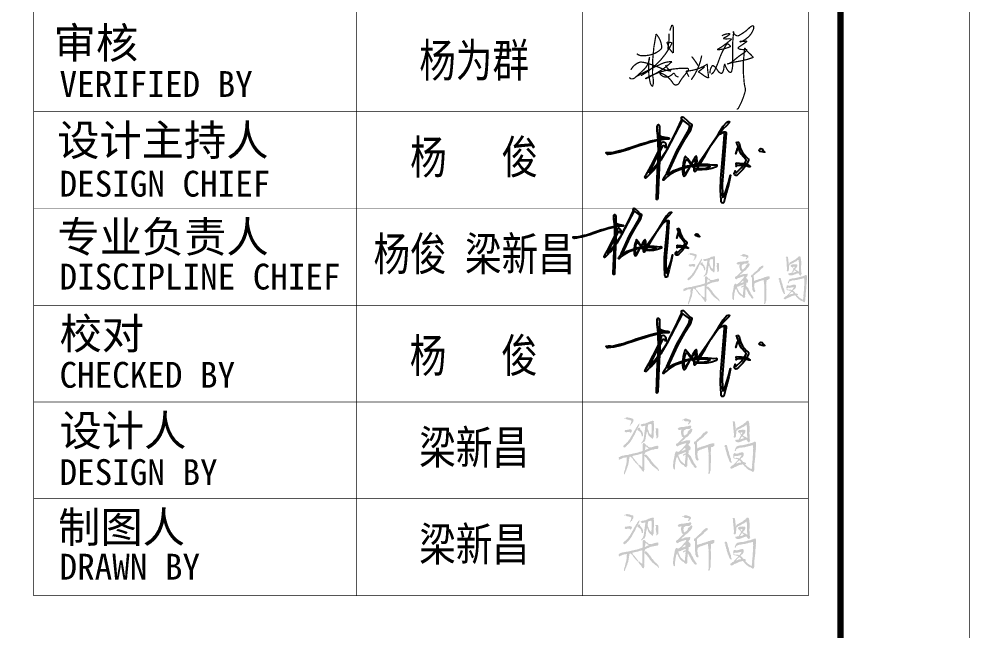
# Model space of a CAD drawing. Extents: x -228436 to 200315, y -41539 to 163917.
# Drawn here: x 66102 to 73468, y 115566 to 120310 of the extents above; entities that cross this region are included whole.
import ezdxf
from ezdxf.enums import TextEntityAlignment as Align

# ---------------------------------------------------------------- set-up
doc = ezdxf.new("R2010")
doc.units = 0
doc.header["$LTSCALE"] = 1000
doc.header["$MEASUREMENT"] = 0
doc.layers.add('00-图签签名_10', color=10, linetype='Continuous')
doc.styles.add('华文细黑', font='STXIHEI_0.TTF', dxfattribs={"width": 0.8, "height": 10})
doc.styles.add('图签信息$0$华文细黑', font='STXIHEI_0.TTF', dxfattribs={"height": 10})
pattern_1 = [(45, (-849.99, -261.96), (-112.253, 112.253), [])]

# ---------------------------------------------------------------- blocks, each defined once
blk = doc.blocks.new('图框-A1')
at = {"const_width": 0.05}
blk.add_lwpolyline([(0, 0), (841, 0), (841, 594), (0, 594)], close=True, dxfattribs=at)
blk = doc.blocks.new('图签信息')
at = {"const_width": 0.5}
blk.add_lwpolyline([(-65, 0), (0, 0), (0, 500.5), (-65, 500.5)], close=True, dxfattribs=at)
at = {"const_width": 0.05}
for points in [[(-62.5, 103.262), (-2.5, 103.262), (-2.5, 163.262), (-62.5, 163.262), (-62.5, 103.262)], [(-37.5, 163.262), (-37.5, 103.262)], [(-20, 163.262), (-20, 103.262)], [(-62.5, 140.762), (-2.5, 140.762)], [(-62.5, 133.262), (-2.5, 133.262)], [(-62.5, 125.762), (-2.5, 125.762)], [(-62.5, 118.262), (-2.5, 118.262)], [(-62.5, 110.762), (-2.5, 110.762)]]:
    blk.add_lwpolyline(points, dxfattribs=at)
at = {"style": '图签信息$0$华文细黑'}
for s, height, p in [('审核', 2.4, (-60.955, 147.294)), ('VERIFIED BY', 2, (-60.5, 143.915)), ('设计主持人', 2.4, (-60.678, 139.762)), ('DESIGN CHIEF', 2, (-60.5, 136.185)), ('专业负责人', 2.4, (-60.667, 132.262)), ('DISCIPLINE CHIEF', 2, (-60.5, 128.984)), ('校对', 2.4, (-60.5, 124.762)), ('CHECKED BY', 2, (-60.5, 121.371)), ('设计人', 2.4, (-60.5, 117.262)), ('DESIGN BY', 2, (-60.5, 113.832)), ('制图人', 2.4, (-60.606, 109.762)), ('DRAWN BY', 2, (-60.5, 106.498))]:
    blk.add_text(s, height=height, dxfattribs=at).set_placement(p, align=Align.TOP_LEFT)
blk = doc.blocks.new('图签-A1')
at = {"color": 2}
blk.add_blockref('图签信息', (0, 0), dxfattribs=at)
blk = doc.blocks.new('X-104 13#平面')
at = {"xscale": 100, "yscale": 100, "zscale": 100}
for name, p in [('图框-A1', (-10634.5, 104514.8)), ('图签-A1', (72465.5, 105514.8))]:
    blk.add_blockref(name, p, dxfattribs=at)
blk = doc.blocks.new('A$C1FFA159E')
at = {"linetype": 'Continuous'}
h = blk.add_hatch(color=256, dxfattribs=at)
h.dxf.hatch_style = 1
h.paths.add_polyline_path([(-1.939, 0.987), (-1.903, 0.987), (-1.795, 0.891), (-1.795, 0.867), (-1.759, 0.831), (-1.783, 0.783), (-2.023, 0.759), (-2.167, 0.675), (-2.251, 0.663), (-2.203, 0.699), (-2.155, 0.819), (-2.131, 0.819), (-2.095, 0.855), (-2.095, 0.879), (-2.047, 0.891)], flags=16)
h.paths.add_polyline_path([(-11.755, 1.659), (-11.731, 1.659)], flags=16)
h.paths.add_polyline_path([(-11.503, 1.731), (-11.491, 1.743), (-11.467, 1.731), (-11.467, 1.707)], flags=16)
h.paths.add_polyline_path([(-7.159, 1.803), (-7.123, 1.779), (-7.123, 1.671), (-7.159, 1.647), (-7.207, 1.647), (-7.231, 1.623), (-7.255, 1.635), (-7.291, 1.599), (-7.327, 1.599), (-7.387, 1.539), (-7.387, 1.479), (-7.363, 1.455), (-7.303, 1.455), (-7.183, 1.539), (-7.159, 1.539), (-7.123, 1.503), (-7.147, 1.335), (-7.135, 1.251), (-7.183, 0.939), (-7.183, 0.651), (-7.243, 0.651), (-7.423, 0.783), (-7.495, 0.867), (-7.579, 0.927), (-7.711, 1.167), (-7.735, 1.263), (-7.771, 1.299), (-7.843, 1.527), (-7.807, 1.551), (-7.711, 1.563), (-7.651, 1.599), (-7.579, 1.599), (-7.543, 1.635), (-7.327, 1.707), (-7.303, 1.743), (-7.279, 1.731)], flags=16)
h.paths.add_polyline_path([(-7.171, 2.199), (-7.159, 2.211), (-7.135, 2.055), (-7.183, 2.019), (-7.219, 2.019), (-7.255, 1.983), (-7.447, 1.923), (-7.459, 1.899), (-7.507, 1.899), (-7.555, 1.863), (-7.267, 2.151)], flags=16)
h.paths.add_polyline_path([(-11.023, 2.343), (-11.011, 2.355), (-10.963, 2.319), (-10.927, 2.343), (-10.879, 2.259), (-10.795, 2.223), (-10.699, 2.139), (-11.011, 2.007), (-11.083, 1.959), (-11.059, 2.115), (-11.035, 2.139)], flags=16)
h.paths.add_polyline_path([(-3.163, 2.463), (-3.175, 2.475), (-3.307, 2.475), (-3.355, 2.427), (-3.367, 2.319), (-3.343, 2.295), (-3.295, 2.295), (-3.259, 2.007), (-3.223, 1.935), (-3.211, 1.839), (-3.163, 1.767), (-3.151, 1.635), (-3.103, 1.467), (-3.067, 1.419), (-3.043, 1.275), (-2.959, 1.131), (-2.935, 1.023), (-2.887, 0.915), (-2.863, 0.903), (-2.851, 0.831), (-2.719, 0.747), (-2.659, 0.807), (-2.719, 0.939), (-2.719, 1.023), (-2.743, 1.047), (-2.743, 1.179), (-2.803, 1.263), (-2.791, 1.299), (-2.887, 1.527), (-2.935, 1.719), (-2.935, 1.791), (-2.959, 1.815), (-2.983, 1.935), (-3.031, 2.019), (-3.043, 2.115), (-3.067, 2.139), (-3.055, 2.187), (-3.091, 2.259), (-3.115, 2.427)])
h.paths.add_polyline_path([(-11.167, 2.655), (-11.179, 2.667), (-11.215, 2.667), (-11.275, 2.583), (-11.299, 2.403), (-11.287, 1.923), (-11.431, 1.851), (-11.527, 1.839), (-11.731, 1.755), (-12.403, 1.611), (-12.499, 1.575), (-12.619, 1.563), (-12.679, 1.527), (-12.787, 1.527), (-13.063, 1.479), (-13.099, 1.455), (-13.243, 1.443), (-13.447, 1.383), (-13.495, 1.335), (-13.567, 1.311), (-13.603, 1.275), (-13.603, 1.239), (-13.579, 1.215), (-13.579, 1.167), (-13.603, 1.143), (-13.591, 1.083), (-13.567, 1.059), (-13.531, 1.059), (-13.447, 1.119), (-13.375, 1.131), (-13.171, 1.239), (-12.943, 1.263), (-12.859, 1.299), (-12.811, 1.287), (-12.847, 1.131), (-12.835, 0.807), (-12.871, 0.723), (-12.859, 0.663), (-12.967, 0.327), (-12.955, 0.279), (-13.003, 0.171), (-13.003, 0.087), (-13.051, -0.009), (-13.099, -0.177), (-13.111, -0.345), (-13.063, -0.369), (-13.003, -0.321), (-13.003, -0.237), (-12.979, -0.225), (-12.979, -0.177), (-12.871, 0.027), (-12.883, 0.039), (-12.847, 0.111), (-12.847, 0.171), (-12.799, 0.195), (-12.751, 0.399), (-12.691, 0.531), (-12.619, 0.951), (-12.631, 1.059), (-12.619, 1.095), (-12.583, 1.119), (-12.559, 1.335), (-12.451, 1.347), (-12.355, 1.251), (-12.307, 1.239), (-12.307, 1.203), (-12.271, 1.179), (-12.175, 1.011), (-12.091, 0.927), (-12.019, 0.807), (-11.923, 0.711), (-11.875, 0.687), (-11.875, 0.663), (-11.779, 0.555), (-11.755, 0.567), (-11.767, 0.591), (-11.743, 0.591), (-11.695, 0.639), (-11.791, 0.723), (-11.791, 0.747), (-12.031, 1.023), (-12.031, 1.047), (-12.247, 1.287), (-12.247, 1.323), (-12.295, 1.407), (-12.007, 1.491), (-11.707, 1.539), (-11.659, 1.575), (-11.599, 1.575), (-11.587, 1.599), (-11.443, 1.623), (-11.359, 1.671), (-11.323, 1.659), (-11.335, 0.363), (-11.383, 0.363), (-11.647, 0.603), (-11.695, 0.591), (-11.695, 0.495), (-11.659, 0.447), (-11.671, 0.435), (-11.611, 0.387), (-11.599, 0.339), (-11.467, 0.183), (-11.431, 0.171), (-11.347, -0.009), (-11.251, -0.093), (-11.191, -0.093), (-11.155, -0.033), (-11.167, 0.039), (-11.107, 0.087), (-11.143, 0.339), (-11.119, 0.855), (-11.131, 1.227), (-11.107, 1.323), (-11.119, 1.395), (-11.107, 1.419), (-11.071, 1.407), (-11.047, 1.335), (-10.891, 1.191), (-10.795, 1.035), (-10.711, 0.963), (-10.651, 0.843), (-10.627, 0.831), (-10.603, 0.759), (-10.471, 0.627), (-10.375, 0.495), (-10.291, 0.423), (-10.267, 0.423), (-10.183, 0.327), (-10.135, 0.315), (-10.099, 0.255), (-10.003, 0.207), (-9.931, 0.135), (-9.895, 0.135), (-9.811, 0.027), (-9.811, 0.003), (-9.739, -0.057), (-9.703, 0.015), (-9.739, 0.039), (-9.751, 0.147), (-9.859, 0.303), (-9.883, 0.303), (-9.883, 0.327), (-9.991, 0.435), (-10.039, 0.459), (-10.255, 0.687), (-10.267, 0.735), (-10.363, 0.819), (-10.531, 1.083), (-10.531, 1.119), (-10.627, 1.179), (-10.627, 1.203), (-10.687, 1.251), (-10.699, 1.299), (-10.939, 1.539), (-11.023, 1.551), (-11.119, 1.503), (-11.107, 1.611), (-11.059, 1.671), (-11.035, 1.767), (-10.843, 1.839), (-10.807, 1.875), (-10.747, 1.875), (-10.675, 1.923), (-10.615, 1.935), (-10.471, 2.007), (-10.207, 2.043), (-10.171, 2.067), (-10.135, 2.055), (-10.111, 2.079), (-10.039, 2.079), (-9.991, 2.103), (-9.895, 2.091), (-9.835, 2.115), (-9.787, 2.163), (-9.787, 2.391), (-9.883, 2.415), (-10.171, 2.343), (-10.447, 2.247), (-10.663, 2.259), (-10.759, 2.319), (-10.807, 2.415), (-10.855, 2.403), (-10.915, 2.427), (-11.119, 2.667)])
h.paths.add_polyline_path([(-0.379, 2.787), (-0.391, 2.799), (-0.511, 2.787), (-0.583, 2.727), (-0.667, 2.715), (-0.715, 2.679), (-0.823, 2.667), (-0.883, 2.631), (-1.159, 2.583), (-1.207, 2.547), (-1.375, 2.523), (-1.495, 2.475), (-1.867, 2.439), (-2.119, 2.379), (-2.227, 2.307), (-2.227, 2.271), (-2.275, 2.223), (-2.347, 2.019), (-2.383, 1.971), (-2.347, 1.911), (-2.299, 1.911), (-2.251, 1.947), (-2.239, 2.031), (-2.191, 2.103), (-2.119, 2.115), (-2.071, 2.151), (-1.939, 2.187), (-1.915, 2.211), (-1.747, 2.211), (-1.663, 2.247), (-1.615, 2.235), (-1.591, 2.259), (-1.447, 2.259), (-1.267, 2.295), (-1.219, 2.343), (-1.147, 2.331), (-1.039, 2.355), (-1.015, 2.391), (-0.907, 2.379), (-0.847, 2.415), (-0.823, 2.403), (-0.763, 2.439), (-0.727, 2.439), (-0.715, 2.463), (-0.607, 2.451), (-0.619, 2.379), (-0.595, 2.259), (-0.619, 2.187), (-0.583, 2.151), (-0.607, 1.839), (-0.583, 1.755), (-0.607, 1.695), (-0.619, 1.467), (-0.643, 1.359), (-0.643, 1.071), (-0.691, 0.615), (-0.679, 0.483), (-0.703, 0.447), (-0.703, 0.303), (-0.727, 0.231), (-0.715, 0.171), (-0.739, 0.147), (-0.775, 0.147), (-1.099, 0.351), (-1.387, 0.639), (-1.315, 0.639), (-1.279, 0.675), (-1.267, 0.723), (-1.387, 0.795), (-1.579, 0.843), (-1.615, 0.927), (-1.747, 1.059), (-1.819, 1.095), (-1.759, 1.203), (-1.591, 1.311), (-1.495, 1.503), (-1.495, 1.659), (-1.519, 1.707), (-1.603, 1.779), (-1.711, 1.779), (-1.771, 1.743), (-1.807, 1.755), (-1.891, 1.719), (-1.927, 1.731), (-1.951, 1.695), (-2.083, 1.671), (-2.107, 1.647), (-2.263, 1.647), (-2.347, 1.695), (-2.419, 1.695), (-2.491, 1.623), (-2.527, 1.419), (-2.527, 1.383), (-2.503, 1.359), (-2.431, 1.359), (-2.335, 1.431), (-2.263, 1.431), (-2.203, 1.407), (-2.167, 1.431), (-2.023, 1.431), (-1.987, 1.467), (-1.927, 1.455), (-1.879, 1.491), (-1.795, 1.491), (-1.759, 1.515), (-1.735, 1.503), (-1.723, 1.455), (-1.927, 1.167), (-1.963, 1.167), (-2.023, 1.215), (-2.155, 1.239), (-2.203, 1.239), (-2.227, 1.215), (-2.395, 1.239), (-2.455, 1.347), (-2.491, 1.323), (-2.515, 1.251), (-2.479, 1.203), (-2.431, 1.203), (-2.407, 1.167), (-2.263, 1.167), (-2.227, 1.119), (-2.119, 1.119), (-2.047, 1.083), (-2.035, 1.059), (-2.167, 0.903), (-2.203, 0.903), (-2.251, 0.819), (-2.527, 0.531), (-2.599, 0.519), (-2.815, 0.315), (-2.803, 0.243), (-2.779, 0.219), (-2.635, 0.171), (-2.551, 0.243), (-2.515, 0.243), (-2.419, 0.327), (-2.263, 0.375), (-1.927, 0.543), (-1.687, 0.591), (-1.663, 0.615), (-1.579, 0.603), (-1.459, 0.471), (-1.447, 0.435), (-1.327, 0.339), (-1.195, 0.195), (-1.171, 0.195), (-1.087, 0.111), (-0.883, 0.003), (-0.859, 0.003), (-0.835, 0.039), (-0.775, -0.045), (-0.727, -0.057), (-0.703, -0.093), (-0.631, -0.129), (-0.547, -0.105), (-0.523, -0.069), (-0.523, 0.003), (-0.475, 0.063), (-0.487, 0.279), (-0.463, 0.495), (-0.463, 0.735), (-0.427, 0.915), (-0.439, 0.951), (-0.415, 1.059), (-0.415, 1.191), (-0.391, 1.263), (-0.391, 1.539), (-0.319, 2.127), (-0.343, 2.175), (-0.319, 2.259), (-0.319, 2.715)])
h.paths.add_polyline_path([(-1.663, 3.315), (-1.639, 3.315), (-1.471, 3.159), (-1.471, 3.135), (-1.555, 3.135), (-1.603, 3.087), (-1.687, 3.075), (-1.711, 3.051), (-1.795, 3.051), (-1.867, 3.015), (-1.867, 3.063), (-1.807, 3.099), (-1.759, 3.171), (-1.759, 3.219)], flags=16)
h.paths.add_polyline_path([(-1.723, 3.711), (-1.627, 3.711), (-1.627, 3.639), (-1.699, 3.531), (-1.735, 3.531), (-1.843, 3.651)], flags=16)
h.paths.add_polyline_path([(-5.035, 3.807), (-5.047, 3.819), (-5.239, 3.759), (-5.311, 3.675), (-5.371, 3.663), (-5.503, 3.531), (-5.503, 3.507), (-5.611, 3.387), (-5.611, 3.363), (-5.743, 3.243), (-5.767, 3.243), (-5.863, 3.135), (-5.947, 3.087), (-6.079, 2.955), (-6.163, 2.835), (-6.247, 2.823), (-6.295, 2.775), (-6.331, 2.691), (-6.331, 2.607), (-6.295, 2.559), (-6.235, 2.547), (-6.211, 2.235), (-6.211, 1.539), (-6.187, 1.443), (-6.175, 1.203), (-6.139, 1.155), (-6.127, 1.059), (-6.007, 0.975), (-5.911, 0.987), (-5.863, 1.107), (-5.923, 1.191), (-5.923, 1.227), (-5.959, 1.287), (-5.947, 1.347), (-5.995, 1.539), (-5.971, 1.791), (-5.971, 1.875), (-5.707, 2.031), (-5.659, 2.031), (-5.395, 2.139), (-5.335, 2.139), (-5.299, 2.175), (-5.131, 2.223), (-5.119, 2.211), (-5.095, 2.235), (-4.975, 2.271), (-4.951, 2.259), (-4.963, 2.175), (-4.903, 1.695), (-4.915, 1.491), (-4.891, 1.299), (-4.891, -0.045), (-4.903, -0.153), (-4.927, -0.201), (-4.927, -0.297), (-4.891, -0.333), (-4.855, -0.333), (-4.759, -0.201), (-4.759, -0.069), (-4.699, 0.051), (-4.699, 0.711), (-4.675, 0.795), (-4.687, 0.915), (-4.663, 0.939), (-4.687, 1.011), (-4.663, 1.239), (-4.687, 1.323), (-4.675, 1.491), (-4.699, 1.587), (-4.687, 1.695), (-4.711, 1.791), (-4.675, 1.839), (-4.687, 2.055), (-4.663, 2.091), (-4.663, 2.271), (-4.507, 2.283), (-4.339, 2.415), (-4.339, 2.607), (-4.363, 2.643), (-4.531, 2.655), (-4.615, 2.619), (-4.687, 2.619), (-4.771, 2.571), (-4.867, 2.571), (-4.987, 2.499), (-5.083, 2.487), (-5.167, 2.439), (-5.275, 2.415), (-5.299, 2.391), (-5.491, 2.355), (-5.563, 2.307), (-5.635, 2.307), (-5.695, 2.259), (-5.815, 2.247), (-5.983, 2.151), (-6.019, 2.295), (-6.007, 2.379), (-6.031, 2.547), (-6.031, 2.763), (-5.947, 2.811), (-5.707, 3.027), (-5.635, 3.051), (-5.587, 3.123), (-5.443, 3.219), (-5.371, 3.291), (-5.311, 3.387), (-5.011, 3.627), (-4.987, 3.771)])
h.paths.add_polyline_path([(-12.499, 3.987), (-12.511, 3.999), (-12.583, 3.999), (-12.619, 3.975), (-12.679, 3.987), (-12.787, 3.951), (-12.979, 3.939), (-13.015, 3.903), (-12.991, 3.843), (-13.015, 3.819), (-13.039, 3.867), (-13.063, 3.843), (-13.003, 3.759), (-12.943, 3.723), (-12.823, 3.711), (-12.775, 3.747), (-12.703, 3.735), (-12.559, 3.759), (-12.499, 3.675), (-12.463, 3.663), (-12.355, 3.759), (-12.331, 3.891), (-12.367, 3.951), (-12.415, 3.987)], flags=17)
h.paths.add_polyline_path([(-9.823, 4.095), (-9.835, 4.107), (-10.003, 4.107), (-10.063, 4.059), (-10.051, 4.023), (-9.979, 3.999), (-10.027, 3.711), (-9.991, 3.603), (-9.979, 3.435), (-9.955, 3.411), (-9.943, 3.291), (-9.967, 3.231), (-9.967, 3.135), (-9.943, 3.111), (-9.871, 3.123), (-9.835, 3.207), (-9.775, 3.255), (-9.787, 3.291), (-9.763, 3.339), (-9.763, 3.663), (-9.787, 3.867), (-9.763, 3.987), (-9.775, 4.035)])
h.paths.add_polyline_path([(-11.551, 4.155), (-11.563, 4.167), (-11.635, 4.131), (-11.719, 4.131), (-11.779, 4.011), (-11.779, 3.951), (-11.719, 3.867), (-11.695, 3.867), (-11.527, 3.747), (-11.479, 3.687), (-11.443, 3.567), (-11.407, 3.519), (-11.371, 3.339), (-11.347, 3.315), (-11.287, 3.315), (-11.263, 3.363), (-11.251, 3.579), (-11.299, 3.663), (-11.299, 3.699), (-11.335, 3.723), (-11.335, 3.771), (-11.371, 3.831), (-11.539, 4.011), (-11.527, 4.131)])
h.paths.add_polyline_path([(-6.619, 4.347), (-6.631, 4.359), (-6.787, 4.347), (-6.823, 4.311), (-6.907, 4.311), (-6.919, 4.287), (-7.087, 4.287), (-7.135, 4.263), (-7.219, 4.263), (-7.255, 4.239), (-7.543, 4.239), (-7.567, 4.215), (-7.723, 4.191), (-7.843, 4.131), (-7.855, 4.095), (-7.891, 4.071), (-7.879, 4.011), (-7.831, 3.963), (-7.687, 3.927), (-7.663, 3.927), (-7.639, 3.963), (-7.519, 3.963), (-7.567, 3.843), (-7.591, 3.639), (-7.555, 3.567), (-7.495, 3.327), (-7.447, 3.267), (-7.363, 3.231), (-7.351, 3.207), (-7.927, 2.643), (-7.963, 2.643), (-8.047, 2.571), (-8.059, 2.439), (-7.903, 2.331), (-7.759, 2.451), (-7.591, 2.499), (-7.483, 2.559), (-7.447, 2.547), (-7.423, 2.571), (-7.231, 2.619), (-7.171, 2.655), (-7.111, 2.643), (-7.051, 2.667), (-7.099, 2.547), (-7.171, 2.463), (-7.171, 2.439), (-7.315, 2.307), (-7.387, 2.199), (-7.603, 1.971), (-7.663, 1.947), (-7.723, 1.875), (-7.879, 1.803), (-7.939, 1.863), (-8.047, 1.875), (-8.131, 1.767), (-8.155, 1.647), (-8.203, 1.563), (-8.203, 1.443), (-8.287, 0.987), (-8.323, 0.915), (-8.347, 0.327), (-8.323, 0.303), (-8.323, 0.231), (-8.239, 0.099), (-8.143, 0.159), (-8.143, 0.567), (-8.131, 0.735), (-8.107, 0.759), (-8.119, 0.819), (-8.095, 0.879), (-8.047, 1.155), (-8.011, 1.251), (-7.963, 1.287), (-7.951, 1.347), (-7.927, 1.347), (-7.915, 1.275), (-7.831, 1.107), (-7.831, 1.071), (-7.675, 0.795), (-7.471, 0.591), (-7.435, 0.591), (-7.279, 0.495), (-7.279, 0.471), (-7.159, 0.351), (-7.111, 0.351), (-7.075, 0.315), (-7.039, 0.315), (-7.015, 0.339), (-7.027, 0.423), (-6.943, 0.495), (-6.979, 0.591), (-6.955, 0.651), (-6.955, 0.975), (-6.931, 1.047), (-6.943, 1.107), (-6.919, 1.215), (-6.919, 1.335), (-6.895, 1.347), (-6.811, 1.203), (-6.775, 1.095), (-6.679, 0.963), (-6.631, 0.819), (-6.499, 0.603), (-6.367, 0.471), (-6.331, 0.387), (-6.259, 0.315), (-6.163, 0.255), (-6.115, 0.267), (-6.067, 0.315), (-6.067, 0.399), (-6.199, 0.567), (-6.199, 0.603), (-6.223, 0.615), (-6.367, 0.831), (-6.367, 0.867), (-6.475, 1.083), (-6.547, 1.167), (-6.571, 1.263), (-6.631, 1.383), (-6.727, 1.503), (-6.871, 1.635), (-6.871, 1.695), (-6.847, 1.707), (-6.847, 1.779), (-6.823, 1.827), (-6.823, 1.959), (-6.739, 1.971), (-6.655, 2.031), (-6.667, 2.103), (-6.631, 2.187), (-6.691, 2.319), (-6.859, 2.499), (-6.823, 2.571), (-6.715, 2.679), (-6.715, 2.763), (-6.679, 2.847), (-6.679, 2.895), (-6.703, 2.931), (-7.087, 2.919), (-7.219, 2.871), (-7.279, 2.871), (-7.339, 2.823), (-7.399, 2.823), (-7.423, 2.799), (-7.579, 2.763), (-7.471, 2.883), (-7.447, 2.883), (-7.375, 2.955), (-7.351, 2.955), (-7.135, 3.183), (-6.967, 3.279), (-6.811, 3.435), (-6.811, 3.459), (-6.679, 3.567), (-6.583, 3.687), (-6.583, 3.711), (-6.535, 3.747), (-6.463, 3.999), (-6.559, 4.059), (-6.619, 4.059), (-6.787, 3.891), (-6.859, 3.855), (-6.919, 3.759), (-6.919, 3.687), (-6.943, 3.627), (-7.087, 3.483), (-7.123, 3.483), (-7.159, 3.435), (-7.279, 3.387), (-7.327, 3.531), (-7.339, 3.687), (-7.303, 3.879), (-7.171, 3.963), (-7.159, 3.951), (-7.075, 4.023), (-6.787, 4.023), (-6.667, 4.071), (-6.619, 4.131), (-6.619, 4.179), (-6.583, 4.227), (-6.595, 4.335)])
h.paths.add_polyline_path([(-10.543, 4.527), (-10.447, 4.527), (-10.459, 4.491), (-10.423, 4.443), (-10.411, 3.867), (-10.447, 3.447), (-10.471, 3.435), (-10.555, 3.531), (-10.603, 3.555), (-10.639, 3.639), (-10.687, 3.687), (-10.675, 3.711), (-10.711, 3.831), (-10.795, 3.999), (-10.783, 4.035), (-10.819, 4.071), (-10.819, 4.191), (-10.783, 4.251), (-10.759, 4.443), (-10.615, 4.503), (-10.567, 4.503)], flags=16)
h.paths.add_polyline_path([(-11.587, 4.539), (-11.599, 4.551), (-11.635, 4.551), (-11.731, 4.455), (-11.767, 4.371), (-11.839, 4.299), (-11.839, 4.251), (-11.923, 4.155), (-11.983, 4.023), (-12.175, 3.735), (-12.175, 3.699), (-12.259, 3.543), (-12.319, 3.471), (-12.331, 3.411), (-12.403, 3.315), (-12.403, 3.279), (-12.475, 3.195), (-12.511, 3.099), (-12.571, 3.015), (-12.631, 2.967), (-12.667, 2.883), (-12.799, 2.727), (-12.847, 2.703), (-12.967, 2.571), (-13.015, 2.547), (-13.135, 2.427), (-13.171, 2.367), (-13.159, 2.307), (-13.111, 2.259), (-13.015, 2.235), (-12.871, 2.355), (-12.799, 2.427), (-12.799, 2.463), (-12.715, 2.511), (-12.523, 2.715), (-12.511, 2.763), (-12.475, 2.787), (-12.295, 3.075), (-12.307, 3.087), (-12.271, 3.111), (-12.271, 3.147), (-12.223, 3.207), (-12.211, 3.255), (-12.115, 3.387), (-12.115, 3.423), (-12.055, 3.495), (-12.019, 3.567), (-12.031, 3.579), (-11.971, 3.663), (-11.971, 3.735), (-11.923, 3.771), (-11.935, 3.831), (-11.863, 3.867), (-11.887, 3.891), (-11.863, 3.939), (-11.827, 3.939), (-11.791, 3.999), (-11.803, 4.047), (-11.731, 4.155), (-11.695, 4.179), (-11.695, 4.263), (-11.647, 4.323), (-11.659, 4.347), (-11.599, 4.407), (-11.611, 4.467)])
h.paths.add_polyline_path([(-1.051, 4.815), (-1.063, 4.827), (-1.147, 4.827), (-1.207, 4.803), (-1.243, 4.755), (-1.279, 4.755), (-1.303, 4.695), (-1.387, 4.599), (-1.423, 4.611), (-1.567, 4.467), (-1.807, 4.347), (-1.843, 4.311), (-1.903, 4.299), (-1.987, 4.227), (-2.023, 4.227), (-2.215, 4.107), (-2.215, 4.011), (-2.251, 3.987), (-2.275, 3.915), (-2.287, 4.215), (-2.323, 4.335), (-2.323, 4.527), (-2.371, 4.743), (-2.395, 4.779), (-2.563, 4.791), (-2.587, 4.719), (-2.539, 4.647), (-2.539, 4.323), (-2.503, 4.239), (-2.503, 4.011), (-2.479, 3.927), (-2.491, 3.735), (-2.455, 3.639), (-2.455, 3.387), (-2.491, 3.243), (-2.455, 3.231), (-2.431, 3.195), (-2.323, 3.207), (-2.263, 3.303), (-2.263, 3.387), (-2.239, 3.423), (-2.251, 3.531), (-2.227, 3.555), (-2.227, 3.819), (-2.191, 3.855), (-2.203, 3.915), (-2.107, 3.915), (-2.083, 3.951), (-2.095, 3.987), (-1.975, 4.011), (-1.939, 4.047), (-1.843, 4.071), (-1.591, 4.227), (-1.531, 4.227), (-1.483, 4.275), (-1.435, 4.287), (-1.363, 4.371), (-1.315, 4.383), (-1.243, 4.443), (-1.207, 4.419), (-1.207, 4.287), (-1.171, 4.143), (-1.183, 3.447), (-1.159, 3.315), (-1.159, 3.171), (-1.219, 3.183), (-1.339, 3.279), (-1.435, 3.303), (-1.591, 3.411), (-1.531, 3.495), (-1.435, 3.579), (-1.339, 3.771), (-1.351, 3.915), (-1.399, 3.963), (-1.423, 3.939), (-1.591, 3.963), (-1.939, 3.927), (-2.047, 3.843), (-2.059, 3.759), (-1.999, 3.687), (-1.939, 3.663), (-1.795, 3.507), (-1.771, 3.423), (-1.819, 3.303), (-1.855, 3.267), (-1.855, 3.219), (-1.927, 3.147), (-1.987, 3.003), (-2.155, 3.003), (-2.179, 2.979), (-2.275, 2.991), (-2.335, 2.943), (-2.323, 2.895), (-2.251, 2.799), (-2.095, 2.751), (-1.927, 2.751), (-1.663, 2.847), (-1.639, 2.883), (-1.519, 2.895), (-1.483, 2.931), (-1.411, 2.931), (-1.255, 3.015), (-1.123, 2.823), (-1.039, 2.739), (-0.991, 2.739), (-0.943, 2.787), (-0.919, 2.883), (-0.871, 2.931), (-0.919, 3.063), (-0.919, 3.147), (-0.943, 3.207), (-0.931, 3.351), (-0.955, 3.639), (-0.931, 3.867), (-0.931, 4.287), (-0.967, 4.395), (-0.955, 4.467), (-0.979, 4.635), (-1.003, 4.659), (-1.003, 4.743)])
h.paths.add_polyline_path([(-10.327, 4.827), (-10.351, 4.839), (-10.399, 4.803), (-10.603, 4.755), (-10.627, 4.731), (-10.723, 4.707), (-10.795, 4.647), (-10.903, 4.635), (-11.011, 4.563), (-11.035, 4.575), (-11.071, 4.551), (-11.323, 4.527), (-11.479, 4.455), (-11.479, 4.407), (-11.359, 4.287), (-11.035, 4.359), (-11.035, 4.227), (-11.059, 4.119), (-11.047, 4.023), (-11.095, 3.891), (-11.083, 3.867), (-11.107, 3.795), (-11.107, 3.711), (-11.131, 3.675), (-11.119, 3.579), (-11.143, 3.555), (-11.131, 3.495), (-11.191, 3.075), (-11.275, 2.883), (-11.443, 2.667), (-11.431, 2.631), (-11.371, 2.631), (-11.227, 2.763), (-11.143, 2.787), (-11.071, 2.871), (-10.987, 3.135), (-10.987, 3.243), (-10.963, 3.267), (-10.963, 3.447), (-10.915, 3.579), (-10.915, 3.711), (-10.831, 3.795), (-10.807, 3.675), (-10.711, 3.399), (-10.615, 3.315), (-10.615, 3.291), (-10.543, 3.231), (-10.519, 3.231), (-10.363, 3.075), (-10.291, 3.087), (-10.279, 3.183), (-10.231, 3.231), (-10.231, 3.663), (-10.195, 3.963), (-10.195, 4.539), (-10.219, 4.623), (-10.219, 4.707), (-10.195, 4.731), (-10.195, 4.779), (-10.231, 4.815)])
h.paths.add_polyline_path([(-12.151, 4.911), (-12.163, 4.923), (-12.163, 4.899)])
h.paths.add_polyline_path([(-7.087, 5.055), (-7.099, 5.067), (-7.159, 5.043), (-7.243, 5.043), (-7.327, 4.959), (-7.435, 4.935), (-7.483, 4.887), (-7.471, 4.863), (-7.327, 4.899), (-7.255, 4.815), (-7.207, 4.815), (-7.171, 4.779), (-6.943, 4.779), (-6.811, 4.743), (-6.811, 4.683), (-6.907, 4.527), (-6.919, 4.479), (-6.823, 4.479), (-6.763, 4.527), (-6.739, 4.611), (-6.631, 4.683), (-6.607, 4.779), (-6.619, 4.851), (-6.691, 4.923)])
h.paths.add_polyline_path([(-13.039, 5.079), (-13.063, 5.091), (-13.099, 5.067), (-13.099, 5.043), (-13.051, 5.043), (-13.015, 5.019), (-13.003, 5.067)])
h.paths.add_polyline_path([(-12.979, 5.103), (-12.991, 5.115), (-13.015, 5.091), (-13.003, 5.067)])
h.paths.add_polyline_path([(-12.751, 5.151), (-12.763, 5.163), (-12.847, 5.163), (-12.955, 5.103), (-12.955, 5.043), (-12.835, 4.959), (-12.655, 4.935), (-12.619, 4.911), (-12.595, 4.923), (-12.535, 4.887), (-12.475, 4.887), (-12.391, 4.839), (-12.403, 4.695), (-12.451, 4.551), (-12.439, 4.539), (-12.487, 4.503), (-12.487, 4.467), (-12.535, 4.371), (-12.523, 4.335), (-12.379, 4.503), (-12.343, 4.503), (-12.295, 4.539), (-12.319, 4.587), (-12.259, 4.671), (-12.223, 4.683), (-12.175, 4.887), (-12.187, 4.983), (-12.247, 5.043), (-12.379, 5.055), (-12.403, 5.079), (-12.535, 5.103), (-12.559, 5.127)])
blk = doc.blocks.new('yangjun')
h = blk.add_hatch()
h.set_pattern_fill('ANSI31', color=256, scale=100)
h.set_pattern_definition(pattern_1)
h.paths.add_polyline_path([(2.677, 3.738), (2.633, 3.845), (2.571, 3.903), (2.458, 3.903), (2.399, 3.834), (1.987, 3.054), (1.76, 2.591), (1.403, 1.908), (1.395, 1.858), (1.413, 1.855), (1.476, 1.886), (1.966, 2.45), (2.76, 3.6), (3.406, 4.846), (3.922, 5.958), (3.981, 5.916), (2.76, 3.6), (2.305, 2.797), (1.788, 2.045), (1.599, 1.868), (1.417, 1.693), (1.255, 1.535), (1.164, 1.422), (1.107, 1.409), (1.075, 1.431), (1.062, 1.472), (1.135, 1.626), (1.385, 2.069), (1.689, 2.657), (2.106, 3.494), (2.31, 4.033), (2.382, 4.206), (2.47, 4.228), (2.555, 4.208), (2.63, 4.141), (2.679, 4.053), (2.686, 3.913)])
h = blk.add_hatch()
h.set_pattern_fill('ANSI31', color=256, scale=100)
h.set_pattern_definition(pattern_1)
h.paths.add_polyline_path([(3.922, 5.958), (3.897, 6.012), (3.901, 6.124), (3.949, 6.162), (4.056, 6.144), (4.353, 5.84), (4.537, 5.669), (4.687, 5.579), (4.702, 5.555), (4.701, 5.498), (4.57, 5.088), (4.134, 4.406), (3.577, 3.445), (2.817, 1.768), (2.809, 1.728), (2.845, 1.721), (2.971, 1.797), (3.296, 1.996), (3.778, 2.182), (4.24, 2.333), (4.772, 2.448), (5.327, 2.492), (5.926, 2.481), (6.206, 2.449), (6.393, 2.437), (6.576, 2.453), (6.625, 2.434), (6.629, 2.383), (6.616, 2.312), (6.516, 2.254), (6.239, 2.156), (5.857, 2.077), (5.488, 2.056), (5.139, 2.065), (4.899, 2.147), (4.767, 2.279), (4.885, 2.198), (5.02, 2.156), (5.273, 2.152), (5.545, 2.155), (5.772, 2.195), (6.017, 2.258), (6.094, 2.295), (6.117, 2.313), (6.064, 2.336), (5.772, 2.364), (5.425, 2.364), (4.765, 2.317), (4.384, 2.263), (3.759, 2.053), (3.386, 1.899), (2.972, 1.654), (2.801, 1.534), (2.651, 1.389), (2.536, 1.262), (2.481, 1.255), (2.465, 1.288), (2.489, 1.418), (2.706, 1.727), (2.764, 1.803), (3.534, 3.537), (4.46, 5.148), (4.552, 5.502), (3.981, 5.916)])
h = blk.add_hatch()
h.set_pattern_fill('ANSI31', color=256, scale=100)
h.set_pattern_definition(pattern_1)
h.paths.add_polyline_path([(2.001, 5.419), (2.025, 5.505), (2.063, 5.553), (2.106, 5.557), (2.138, 5.52), (2.177, 5.466), (2.19, 5.42), (2.202, 4.819), (2.219, 4.087), (2.21, 3.26), (2.136, 1.667), (2.066, -0.142), (2.042, -0.245), (2, -0.256), (1.969, -0.245), (1.958, -0.208), (1.953, -0.149), (2.032, 2.031), (2.11, 3.252), (2.095, 4.329)])
h = blk.add_hatch()
h.set_pattern_fill('ANSI31', color=256, scale=100)
h.set_pattern_definition(pattern_1)
h.paths.add_polyline_path([(2.799, 4.532), (2.619, 4.556), (2.49, 4.583), (2.353, 4.62), (2.221, 4.698), (2.101, 4.86), (2.042, 4.943), (1.997, 5.167), (2.001, 5.419), (1.986, 5.209), (1.976, 5.12), (2.02, 4.843), (2.064, 4.747), (2.18, 4.61), (2.338, 4.508), (2.556, 4.463)])
h = blk.add_hatch()
h.set_pattern_fill('ANSI31', color=256, scale=100)
h.set_pattern_definition(pattern_1)
h.paths.add_polyline_path([(7.601, 5.72), (7.342, 5.448), (7.132, 5.226), (6.926, 4.95), (6.947, 4.933), (6.997, 4.927), (7.071, 4.94), (7.176, 4.993), (7.206, 4.992), (7.274, 4.997), (7.316, 4.971), (7.341, 4.891), (7.281, 3.885), (7.207, 2.876), (7.086, 1.556), (7.052, 0.93), (7.065, 0.117), (7.089, -0.079), (7.118, -0.075), (7.173, -0.02), (7.306, 0.311), (7.546, 1.05), (7.69, 1.641), (7.553, 1.002), (7.359, 0.24), (7.183, -0.488), (7.111, -0.523), (7.026, -0.507), (6.979, -0.433), (6.957, -0.287), (6.909, 0.485), (6.93, 1.386), (7.059, 2.852), (7.167, 4.105), (7.214, 4.79), (7.219, 4.861), (7.198, 4.904), (7.152, 4.917), (7.095, 4.912), (7.021, 4.888), (6.884, 4.822), (6.74, 4.731), (6.7, 4.747), (6.863, 5.022), (7.122, 5.431), (7.411, 5.757), (7.515, 5.792), (7.585, 5.789)])
h = blk.add_hatch()
h.set_pattern_fill('ANSI31', color=256, scale=100)
h.set_pattern_definition(pattern_1)
h.paths.add_polyline_path([(-1.916, 3.394), (-1.862, 3.393), (-1.771, 3.398), (-1.637, 3.398), (-1.57, 3.394), (-1.374, 3.42), (-1.1, 3.492), (-0.871, 3.551), (-0.632, 3.6), (-0.333, 3.698), (0.062, 3.836), (0.371, 3.944), (0.731, 4.063), (1.154, 4.184), (1.526, 4.291), (1.94, 4.388), (2.186, 4.444), (2.558, 4.503), (2.778, 4.529), (2.821, 4.535), (2.874, 4.538), (2.925, 4.526), (2.948, 4.503), (2.96, 4.476), (2.949, 4.451), (2.922, 4.427), (2.911, 4.418), (2.88, 4.422), (2.828, 4.422), (2.705, 4.418), (2.551, 4.409), (2.402, 4.39), (2.28, 4.374), (2.039, 4.315), (1.855, 4.276), (1.433, 4.16), (1.054, 4.042), (0.607, 3.906), (0.063, 3.73), (-0.275, 3.606), (-0.538, 3.515), (-0.877, 3.421), (-1.135, 3.362), (-1.345, 3.32), (-1.59, 3.273), (-1.794, 3.248), (-1.836, 3.248), (-1.865, 3.257), (-1.897, 3.285), (-1.939, 3.35), (-1.939, 3.376), (-1.936, 3.391)])
h = blk.add_hatch()
h.set_pattern_fill('ANSI31', color=256, scale=100)
h.set_pattern_definition(pattern_1)
h.paths.add_polyline_path([(6.176, 3.932), (6.74, 4.731), (6.7, 4.747)])
h = blk.add_hatch()
h.set_pattern_fill('ANSI31', color=256, scale=100)
h.set_pattern_definition(pattern_1)
h.paths.add_polyline_path([(4.627, 2.416), (4.763, 2.671), (4.908, 2.838), (4.942, 2.835), (4.963, 2.815), (4.96, 2.647), (4.934, 2.46), (4.861, 2.097), (4.847, 2.028), (4.852, 1.964), (4.869, 1.939), (4.909, 1.93), (4.981, 1.962), (5.056, 2.049), (5.163, 2.232), (5.733, 3.163), (6.176, 3.932), (5.643, 3.166), (5.151, 2.478), (5.061, 2.384), (5.054, 2.409), (5.076, 2.568), (5.098, 2.713), (5.093, 2.962), (5.058, 3.096), (5, 3.11), (4.954, 3.055), (4.751, 2.71)])
h = blk.add_hatch()
h.set_pattern_fill('ANSI31', color=256, scale=100)
h.set_pattern_definition(pattern_1)
h.paths.add_polyline_path([(8.214, 4.227), (8.309, 4.207), (8.37, 4.131), (8.407, 3.908), (8.456, 3.714), (8.623, 3.388), (8.921, 3.027), (9.046, 2.917), (9.079, 2.894), (9.086, 2.861), (9.079, 2.795), (8.891, 2.411), (8.646, 2.078), (8.309, 1.732), (8.174, 1.62), (8.105, 1.608), (8.053, 1.627), (7.996, 1.675), (7.973, 1.772), (8.026, 1.873), (8.063, 1.978), (8.063, 1.86), (8.104, 1.824), (8.135, 1.822), (8.527, 2.196), (8.778, 2.531), (8.91, 2.769), (8.901, 2.816), (8.866, 2.86), (8.525, 3.265), (8.379, 3.544), (8.246, 3.93), (8.193, 4.062), (8.166, 4.124), (8.181, 4.202)])
h = blk.add_hatch()
h.set_pattern_fill('ANSI31', color=256, scale=100)
h.set_pattern_definition(pattern_1)
h.paths.add_polyline_path([(8.272, 3.853), (8.177, 3.639), (8.095, 3.284), (8.179, 3.523), (8.304, 3.761)])
h = blk.add_hatch()
h.set_pattern_fill('ANSI31', color=256, scale=100)
h.set_pattern_definition(pattern_1)
h.paths.add_polyline_path([(9.931, 3.647), (10.032, 3.697), (10.136, 3.671), (10.192, 3.579), (10.349, 3.434), (10.28, 3.41), (10.144, 3.446), (9.97, 3.484), (9.914, 3.543)])
h = blk.add_hatch()
h.set_pattern_fill('ANSI31', color=256, scale=100)
h.set_pattern_definition(pattern_1)
h.paths.add_polyline_path([(4.767, 2.279), (4.608, 2.572), (4.392, 2.893), (4.206, 3.093), (4.175, 3.096), (4.159, 3.051), (4.064, 2.784), (4.018, 2.575), (3.993, 2.309), (3.979, 1.915), (3.991, 1.728), (4.027, 1.641), (4.054, 1.59), (4.11, 1.573), (4.149, 1.587), (4.193, 1.631), (4.575, 2.29), (4.38, 2.032), (4.229, 1.83), (4.127, 1.777), (4.105, 1.819), (4.109, 2.171), (4.154, 2.581), (4.234, 2.808), (4.275, 2.832), (4.375, 2.815), (4.548, 2.594)])
h = blk.add_hatch()
h.set_pattern_fill('ANSI31', color=256, scale=100)
h.set_pattern_definition(pattern_1)
h.paths.add_polyline_path([(8.166, 2.589), (8.396, 2.565), (8.541, 2.553), (8.746, 2.54), (8.938, 2.506), (9.078, 2.411), (9.225, 2.304), (9.212, 2.288), (9.099, 2.298), (8.953, 2.345), (8.591, 2.401), (8.317, 2.398), (8.213, 2.386), (8.175, 2.373), (8.135, 2.323), (8.151, 2.392), (8.161, 2.451), (8.126, 2.519), (8.128, 2.562), (8.155, 2.578)])
for points in [[(2.677, 3.738), (2.633, 3.845), (2.571, 3.903), (2.458, 3.903), (2.399, 3.834), (1.987, 3.054), (1.76, 2.591), (1.403, 1.908), (1.395, 1.858), (1.413, 1.855), (1.476, 1.886), (1.966, 2.45), (2.76, 3.6), (3.406, 4.846), (3.922, 5.958), (3.981, 5.916), (2.76, 3.6), (2.305, 2.797), (1.788, 2.045), (1.599, 1.868), (1.417, 1.693), (1.255, 1.535), (1.164, 1.422), (1.107, 1.409), (1.075, 1.431), (1.062, 1.472), (1.135, 1.626), (1.385, 2.069), (1.689, 2.657), (2.106, 3.494), (2.31, 4.033), (2.382, 4.206), (2.47, 4.228), (2.555, 4.208), (2.63, 4.141), (2.679, 4.053), (2.686, 3.913), (2.677, 3.738)], [(3.922, 5.958), (3.897, 6.012), (3.901, 6.124), (3.949, 6.162), (4.056, 6.144), (4.353, 5.84), (4.537, 5.669), (4.687, 5.579), (4.702, 5.555), (4.701, 5.498), (4.57, 5.088), (4.134, 4.406), (3.577, 3.445), (2.817, 1.768), (2.809, 1.728), (2.845, 1.721), (2.971, 1.797), (3.296, 1.996), (3.778, 2.182), (4.24, 2.333), (4.772, 2.448), (5.327, 2.492), (5.926, 2.481), (6.206, 2.449), (6.393, 2.437), (6.576, 2.453), (6.625, 2.434), (6.629, 2.383), (6.616, 2.312), (6.516, 2.254), (6.239, 2.156), (5.857, 2.077), (5.488, 2.056), (5.139, 2.065), (4.899, 2.147), (4.767, 2.279), (4.885, 2.198), (5.02, 2.156), (5.273, 2.152), (5.545, 2.155), (5.772, 2.195), (6.017, 2.258), (6.094, 2.295), (6.117, 2.313), (6.064, 2.336), (5.772, 2.364), (5.425, 2.364), (4.765, 2.317), (4.384, 2.263), (3.759, 2.053), (3.386, 1.899), (2.972, 1.654), (2.801, 1.534), (2.651, 1.389), (2.536, 1.262), (2.481, 1.255), (2.465, 1.288), (2.489, 1.418), (2.706, 1.727), (2.764, 1.803), (3.534, 3.537), (4.46, 5.148), (4.552, 5.502), (3.981, 5.916), (3.922, 5.958)], [(2.001, 5.419), (2.025, 5.505), (2.063, 5.553), (2.106, 5.557), (2.138, 5.52), (2.177, 5.466), (2.19, 5.42), (2.202, 4.819), (2.219, 4.087), (2.21, 3.26), (2.136, 1.667), (2.066, -0.142), (2.042, -0.245), (2, -0.256), (1.969, -0.245), (1.958, -0.208), (1.953, -0.149), (2.032, 2.031), (2.11, 3.252), (2.095, 4.329), (2.001, 5.419)], [(2.799, 4.532), (2.619, 4.556), (2.49, 4.583), (2.353, 4.62), (2.221, 4.698), (2.101, 4.86), (2.042, 4.943), (1.997, 5.167), (2.001, 5.419), (1.986, 5.209), (1.976, 5.12), (2.02, 4.843), (2.064, 4.747), (2.18, 4.61), (2.338, 4.508), (2.556, 4.463), (2.799, 4.532)], [(7.601, 5.72), (7.342, 5.448), (7.132, 5.226), (6.926, 4.95), (6.947, 4.933), (6.997, 4.927), (7.071, 4.94), (7.176, 4.993), (7.206, 4.992), (7.274, 4.997), (7.316, 4.971), (7.341, 4.891), (7.281, 3.885), (7.207, 2.876), (7.086, 1.556), (7.052, 0.93), (7.065, 0.117), (7.089, -0.079), (7.118, -0.075), (7.173, -0.02), (7.306, 0.311), (7.546, 1.05), (7.69, 1.641), (7.553, 1.002), (7.359, 0.24), (7.183, -0.488), (7.111, -0.523), (7.026, -0.507), (6.979, -0.433), (6.957, -0.287), (6.909, 0.485), (6.93, 1.386), (7.059, 2.852), (7.167, 4.105), (7.214, 4.79), (7.219, 4.861), (7.198, 4.904), (7.152, 4.917), (7.095, 4.912), (7.021, 4.888), (6.884, 4.822), (6.74, 4.731), (6.7, 4.747), (6.863, 5.022), (7.122, 5.431), (7.411, 5.757), (7.515, 5.792), (7.585, 5.789), (7.601, 5.72)], [(-1.916, 3.394), (-1.862, 3.393), (-1.771, 3.398), (-1.637, 3.398), (-1.57, 3.394), (-1.374, 3.42), (-1.1, 3.492), (-0.871, 3.551), (-0.632, 3.6), (-0.333, 3.698), (0.062, 3.836), (0.371, 3.944), (0.731, 4.063), (1.154, 4.184), (1.526, 4.291), (1.94, 4.388), (2.186, 4.444), (2.558, 4.503), (2.778, 4.529), (2.821, 4.535), (2.874, 4.538), (2.925, 4.526), (2.948, 4.503), (2.96, 4.476), (2.949, 4.451), (2.922, 4.427), (2.911, 4.418), (2.88, 4.422), (2.828, 4.422), (2.705, 4.418), (2.551, 4.409), (2.402, 4.39), (2.28, 4.374), (2.039, 4.315), (1.855, 4.276), (1.433, 4.16), (1.054, 4.042), (0.607, 3.906), (0.063, 3.73), (-0.275, 3.606), (-0.538, 3.515), (-0.877, 3.421), (-1.135, 3.362), (-1.345, 3.32), (-1.59, 3.273), (-1.794, 3.248), (-1.836, 3.248), (-1.865, 3.257), (-1.897, 3.285), (-1.939, 3.35), (-1.939, 3.376), (-1.936, 3.391), (-1.916, 3.394)], [(6.176, 3.932), (6.74, 4.731), (6.7, 4.747), (6.176, 3.932)], [(4.627, 2.416), (4.763, 2.671), (4.908, 2.838), (4.942, 2.835), (4.963, 2.815), (4.96, 2.647), (4.934, 2.46), (4.861, 2.097), (4.847, 2.028), (4.852, 1.964), (4.869, 1.939), (4.909, 1.93), (4.981, 1.962), (5.056, 2.049), (5.163, 2.232), (5.733, 3.163), (6.176, 3.932), (5.643, 3.166), (5.151, 2.478), (5.061, 2.384), (5.054, 2.409), (5.076, 2.568), (5.098, 2.713), (5.093, 2.962), (5.058, 3.096), (5, 3.11), (4.954, 3.055), (4.751, 2.71), (4.627, 2.416)], [(8.214, 4.227), (8.309, 4.207), (8.37, 4.131), (8.407, 3.908), (8.456, 3.714), (8.623, 3.388), (8.921, 3.027), (9.046, 2.917), (9.079, 2.894), (9.086, 2.861), (9.079, 2.795), (8.891, 2.411), (8.646, 2.078), (8.309, 1.732), (8.174, 1.62), (8.105, 1.608), (8.053, 1.627), (7.996, 1.675), (7.973, 1.772), (8.026, 1.873), (8.063, 1.978), (8.063, 1.86), (8.104, 1.824), (8.135, 1.822), (8.527, 2.196), (8.778, 2.531), (8.91, 2.769), (8.901, 2.816), (8.866, 2.86), (8.525, 3.265), (8.379, 3.544), (8.246, 3.93), (8.193, 4.062), (8.166, 4.124), (8.181, 4.202), (8.214, 4.227)], [(8.272, 3.853), (8.177, 3.639), (8.095, 3.284), (8.179, 3.523), (8.304, 3.761), (8.272, 3.853)], [(9.931, 3.647), (10.032, 3.697), (10.136, 3.671), (10.192, 3.579), (10.349, 3.434), (10.28, 3.41), (10.144, 3.446), (9.97, 3.484), (9.914, 3.543), (9.931, 3.647)], [(4.767, 2.279), (4.608, 2.572), (4.392, 2.893), (4.206, 3.093), (4.175, 3.096), (4.159, 3.051), (4.064, 2.784), (4.018, 2.575), (3.993, 2.309), (3.979, 1.915), (3.991, 1.728), (4.027, 1.641), (4.054, 1.59), (4.11, 1.573), (4.149, 1.587), (4.193, 1.631), (4.575, 2.29), (4.38, 2.032), (4.229, 1.83), (4.127, 1.777), (4.105, 1.819), (4.109, 2.171), (4.154, 2.581), (4.234, 2.808), (4.275, 2.832), (4.375, 2.815), (4.548, 2.594), (4.767, 2.279)], [(8.166, 2.589), (8.396, 2.565), (8.541, 2.553), (8.746, 2.54), (8.938, 2.506), (9.078, 2.411), (9.225, 2.304), (9.212, 2.288), (9.099, 2.298), (8.953, 2.345), (8.591, 2.401), (8.317, 2.398), (8.213, 2.386), (8.175, 2.373), (8.135, 2.323), (8.151, 2.392), (8.161, 2.451), (8.126, 2.519), (8.128, 2.562), (8.155, 2.578), (8.166, 2.589)]]:
    blk.add_lwpolyline(points)
blk = doc.blocks.new('yresrewa')
at = {"const_width": 0.12}
for points in [[(3.067, 5.416, -0.004075), (3.263, 5.958, -0.107646), (3.393, 5.799, -0.009652), (3.394, 3.234, -0.132305), (2.912, 3.914, -0.00655), (2.777, 4.297, 0.03292), (3.024, 4.279, -0.156709), (3.279, 4.195, -0.151631), (0.271, 1.042, -0.512363)], [(6.955, 1.273, -0.17311), (7.154, 1.979, -0.017011), (7.186, 2.021, -0.342888), (7.224, 2.03, -0.082447), (7.417, 1.898, -0.069087), (7.726, 1.506, 0.124164), (7.91, 1.319, 0.127293), (8.072, 1.27, 0.264561), (8.137, 1.304, 0.082663), (8.259, 1.583, 0.040421), (8.314, 1.916, -0.068361), (8.363, 2.132, -0.728784), (8.399, 2.131, 0.04822), (8.517, 1.816, 0.055058), (8.741, 1.466, 0.207751), (8.924, 1.369, 0.356038), (9.048, 1.456, 0.074745), (9.151, 2.26, -0.008795), (9.144, 3.864, -0.029259), (9.245, 5.274, 0.862312), (9.204, 5.286, 0.208843), (9.203, 5.25, 0.12494), (9.393, 4.999, 0.080996), (9.54, 4.916, 0.221102), (9.754, 4.934, 0.025193), (10.321, 5.296, 0.044079), (10.706, 5.625, -0.067398), (10.979, 5.837, -0.08859), (11.091, 5.878, -0.316725), (11.163, 5.844, -0.136491), (11.191, 5.732, -0.082192), (11.151, 5.524, -0.103283), (10.744, 4.874, -0.071653), (10.185, 4.439, -0.053644), (9.899, 4.314, -0.573804), (9.864, 4.346, -0.331949), (9.889, 4.368, -0.040176), (9.993, 4.368, 0.034219), (10.214, 4.366, 0.049653), (10.39, 4.393, -0.222724), (10.513, 4.371, -0.51375), (10.513, 4.346, -0.004018), (10.078, 4.039, -0.007883), (9.735, 3.81, 0.245175), (9.68, 3.713, 0.251513), (9.699, 3.675, 0.115323), (9.902, 3.592, 0.061861), (10.28, 3.578, -0.043105), (10.477, 3.578, -0.577679), (10.503, 3.52, -0.100005), (10.199, 3.23, 0.0276), (9.635, 2.831, 0.009615), (9.148, 2.427, -0.12244), (8.657, 2.181, -0.949745), (8.656, 2.186, -0.044539), (9.527, 2.396, 0.050158), (11.125, 2.801, 0.505024), (11.131, 2.82, 0.054281), (10.743, 3.231, -0.079732), (10.349, 3.693, 0.59384), (10.316, 3.691, 0.096726), (10.296, 3.616, -0.015648), (10.267, 3.313, 0.063347), (10.262, 0.355, 0.032613), (10.355, -0.131, -0.128372), (10.355, -0.498, -0.064237), (9.711, -2.095, -0.292825), (9.548, -2.182, 0.040317), (9.548, -2.182, -1.834415)], [(-0.131, 3.177, 0.185641), (0.325, 2.979, 0.056728), (1.071, 3.032, 0.140594), (2.18, 3.586, 0.234498), (2.279, 3.843, 0.160296), (1.737, 5.085, 0.059465), (1.387, 1.276, 0.044824), (1.447, 0.767, -0.14756), (1.38, -0.011, -0.148545), (1.167, 0.348, -0.057643), (1.013, 1.563, -0.001246), (1.008, 2.208, -0.075993), (1.102, 2.844, -0.191408), (0.553, 1.634, -0.015438), (-0.336, 0.829, -0.245661), (-0.707, 0.745, -0.2962), (-0.836, 0.887, -0.18085)], [(2.904, 3.598, -0.133318), (2.891, 3.8, 0.066366), (2.976, 5.101, -0.821912)], [(8.111, 4.907, -0.151778), (8.839, 5.104, -0.901528), (8.844, 5.033, -0.074917), (8.308, 4.705, 0.777661), (8.322, 4.614, 0.048521), (8.719, 4.614, -0.103426), (9.029, 4.58, -0.599604), (9.033, 4.558, 0.001156), (8.447, 4.096, -0.042995), (7.745, 3.631, 0.13294), (7.697, 3.585, 0.47654), (7.707, 3.556, 0.099789), (7.721, 3.554, 0.038884), (8.199, 3.621, 0.047606), (8.932, 3.859, 0.49484), (8.938, 3.882, 0.060049), (8.715, 4.101, 0.420211), (8.567, 4.08, 0.029277), (8.366, 3.772, 0.048235), (7.823, 2.562, -0.032873), (7.406, 1.549, -0.138018), (7.072, 1.176, -0.290489)], [(6.152, 2.992, -0.114807), (5.139, 0.645, -0.889099)], [(5.185, 2.894, -0.033057), (5.806, 2.014, 0.561515)], [(-0.715, 1.597, -0.167351), (0.037, 2.307, -0.1317), (0.338, 2.356, -0.044026), (0.774, 2.274, -0.036441), (2.351, 1.703, 0.087369), (3.191, 1.492, -0.205003), (2.655, 2.084, -0.201751)], [(-0.204, 0.943, -0.021642), (2.245, 2.188, -0.111343), (3.264, 2.4, -0.066796), (1.81, 1.315, -0.009109), (0.698, 0.723, -0.047805), (0.75, 0.802, -0.133727), (4.736, 1.765, -0.525873), (4.865, 1.565, -0.0065), (4.406, 0.988, 0.046619), (3.968, 0.339, -0.21742), (3.716, 0.15, -0.325362), (3.378, 0.298, 0.134001), (2.509, 1.152, 0.110072), (2.077, 1.282, 0.195705), (2.543, 0.926, 0.181056), (2.985, 0.966, 0.085264), (3.428, 1.282, -0.202262), (3.563, 1.145, 0.304273), (3.928, 0.927, 1.904194)], [(4.626, 1.48, 0.131827), (6.65, 2.132, -0.346312), (6.708, 2.126, 0.049905), (6.741, 1.477, -0.015382), (6.82, 0.819, -0.093542), (6.347, 1.06, 0.032011), (5.818, 1.417, 0.031821), (6.43, 1.904, -10.430525)], [(4.626, 1.48, -0.001622), (4.908, 0.945, 0.605433)]]:
    blk.add_lwpolyline(points, format="xyb", dxfattribs=at)

msp = doc.modelspace()

# ---------------------------------------------------------------- block references
msp.add_blockref('X-104 13#平面', (0, 0))
at = {"layer": '00-图签签名_10'}
for name, p, xscale, yscale, zscale in [('yresrewa', (70897.9, 119787.3), 80, 80, 80), ('yangjun', (70844, 118935.5), 100, 100, 100), ('yangjun', (70548.4, 118349.5), 80, 80, 80), ('A$C1FFA159E', (72227.6, 118123.8), 72, 72, 72), ('yangjun', (70844, 117435.5), 100, 100, 100), ('A$C1FFA159E', (71835.6, 116809.3), 80, 80, 80), ('A$C1FFA159E', (71835.6, 116059.3), 80, 80, 80)]:
    msp.add_blockref(name, p, dxfattribs=dict(at, xscale=xscale, yscale=yscale, zscale=zscale))

# ---------------------------------------------------------------- texts
at = {"layer": '00-图签签名_10', "char_height": 260, "attachment_point": 5, "style": '华文细黑'}
for s, insert, width in [('杨为群', (69627, 119975.1), 3209.775), ('杨   俊', (69627, 119225.1), 12329.131), ('杨俊 梁新昌', (69627, 118475.1), 13102.125), ('杨   俊', (69624.2, 117687.2), 4794.403), ('梁新昌', (69627, 116975.1), 6894.288), ('梁新昌', (69627, 116225.1), 7674.889)]:
    msp.add_mtext(s, dxfattribs=dict(at, insert=insert, width=width))

doc.saveas('drawing.dxf')
